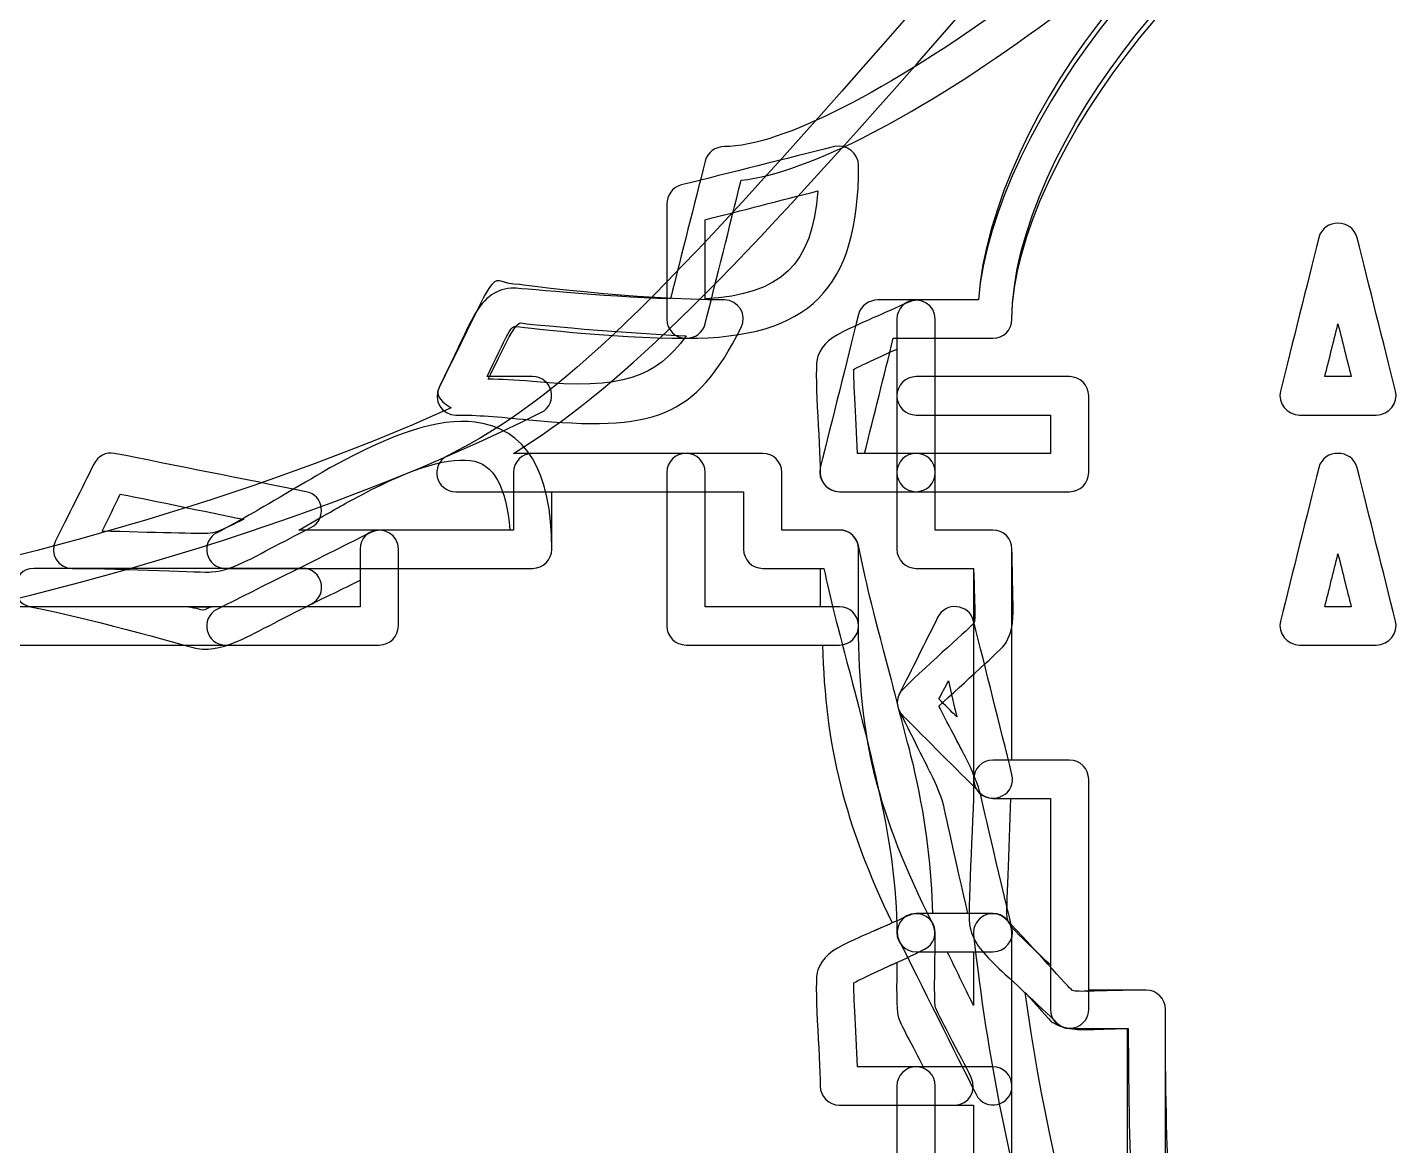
# Model space of a CAD drawing. Extents: x 25 to 279, y 7 to 272.
# Drawn here: x 255.15 to 264.6, y 158.07 to 165.79 of the extents above; entities that cross this region are included whole.
import ezdxf

# ---------------------------------------------------------------- set-up
doc = ezdxf.new("R2010")
doc.units = 0
doc.layers.get('0').update_dxf_attribs({"linetype": 'CONTINUOUS'})

msp = doc.modelspace()

# ---------------------------------------------------------------- linework, layer by layer
at = {"color": 7}
for points in [[(260.713802, 164.967708)], [(260.598179, 164.66185)], [(264.186458, 164.438542)], [(258.349221, 164.016796)], [(261.218098, 163.892971)], [(258.547658, 163.752212)], [(264.186458, 163.74401)], [(261.14375, 163.570444)], [(261.276042, 163.380208)], [(261.408333, 163.115625)], [(258.233333, 163.065883)], [(255.744663, 162.851042)], [(258.20026, 162.8013)], [(258.630208, 162.851042)], [(259.688542, 162.851042)], [(264.186458, 162.851042)], [(255.785938, 162.570054)], [(258.7625, 162.586458)], [(259.820833, 162.586458)], [(257.513931, 162.305471)], [(264.186458, 162.15651)], [(255.190625, 162.057292)], [(257.439583, 161.974742)], [(256.25716, 161.792708)], [(261.557029, 161.792708)], [(261.49935, 161.28021)], [(261.805208, 160.734375)], [(261.929298, 160.469792)], [(261.276042, 159.676042)], [(261.218098, 159.659637)], [(261.490883, 159.411458)], [(261.14375, 159.33711)], [(262.028517, 159.130471)], [(261.276042, 158.617708)], [(261.408333, 158.353125)]]:
    msp.add_lwpolyline(points, close=True, dxfattribs=at)
for points in [[(264.252604, 168.092967), (262.953765, 166.553092), (260.74026, 164.967708), (259.953125, 164.967708)], [(260.069012, 164.736198), (261.012781, 164.836475), (263.149292, 166.384287), (264.451042, 167.927867)], [(264.343621, 167.067971), (263.173104, 166.963725), (261.79489, 165.181756), (261.70599, 163.909375)], [(264.343621, 167.059504), (263.224698, 166.947056), (261.799652, 165.125135), (261.70599, 163.909375)], [(261.9375, 163.777083), (261.9375, 164.956596), (263.386358, 166.819792), (264.451042, 166.819792)], [(261.9375, 163.777083), (261.9375, 164.889921), (263.446154, 166.819792), (264.451042, 166.819792)], [(261.424737, 165.703515), (261.690379, 166.006992), (261.858919, 166.199873), (262.036719, 166.398046)], [(261.2263, 165.877346), (259.478727, 163.881065), (258.835525, 163.230719), (258.043098, 162.834637)], [(258.497917, 162.851042), (259.201708, 163.285223), (259.881423, 163.94086), (261.424737, 165.703515)], [(260.879167, 164.835417), (260.879167, 164.921406), (260.79741, 164.98861), (260.713802, 164.967708)], [(260.713802, 164.967708), (260.383073, 164.884894), (259.986198, 164.78594), (259.655469, 164.703125)], [(259.953125, 164.967708), (259.892535, 164.967708), (259.83565, 164.927492), (259.820833, 164.86849)], [(259.820833, 164.86849), (259.746485, 164.571098), (259.658115, 164.225817), (259.581121, 163.917577)], [(259.688542, 163.644792), (260.540235, 163.644792), (260.879167, 163.983723), (260.879167, 164.835417)], [(259.655469, 164.703125), (259.596467, 164.688308), (259.55625, 164.631423), (259.55625, 164.570833)], [(259.820833, 163.74401), (259.898356, 164.054102), (259.989638, 164.418962), (260.069012, 164.736198)], [(260.598179, 164.66185), (260.560344, 164.153056), (260.347354, 163.945887), (259.820833, 163.917577)], [(259.820833, 164.463413), (260.072188, 164.526119), (260.341004, 164.597556), (260.598179, 164.66185)], [(259.55625, 164.570833), (259.55625, 164.322654), (259.55625, 164.025262), (259.55625, 163.777083)], [(259.820833, 163.917577), (259.820833, 164.098023), (259.820833, 164.284819), (259.820833, 164.463413)], [(264.186458, 164.438542), (264.130631, 164.438542), (264.070835, 164.406262), (264.054167, 164.339323)], [(264.31875, 164.339323), (264.302081, 164.405998), (264.242285, 164.438542), (264.186458, 164.438542)], [(264.054167, 164.339323), (263.971352, 164.008594), (263.872398, 163.611719), (263.789583, 163.28099)], [(264.583333, 163.28099), (264.500519, 163.611719), (264.401565, 164.008594), (264.31875, 164.339323)], [(258.539192, 164.016796), (258.424627, 164.012298), (258.400815, 164.075798), (258.349221, 164.016796)], [(258.349221, 164.016796), (258.297363, 163.957794), (258.221692, 163.778671), (257.985154, 163.30586)], [(258.481513, 163.991925), (258.35954, 163.978431), (258.288631, 163.914402), (258.216929, 163.785285)], [(259.581121, 163.917577), (259.113073, 163.930013), (258.510352, 163.995365), (258.481513, 163.991925)], [(259.953125, 163.909375), (259.354108, 163.909375), (258.51485, 164.016002), (258.539192, 164.016796)], [(261.408333, 163.777083), (261.408333, 163.875508), (261.306204, 163.936892), (261.218098, 163.892971)], [(260.069012, 163.71914), (260.112933, 163.807246), (260.05155, 163.909375), (259.953125, 163.909375)], [(261.011458, 163.909375), (260.950869, 163.909375), (260.893983, 163.869158), (260.879167, 163.810156)], [(261.218098, 163.892971), (261.135812, 163.851696), (261.059348, 163.821533), (260.978385, 163.785285)], [(261.70599, 163.909375), (261.479506, 163.909375), (261.228417, 163.909375), (261.011458, 163.909375)], [(261.276042, 163.909375), (261.203017, 163.909375), (261.14375, 163.850108), (261.14375, 163.777083)], [(261.70599, 163.909375), (261.563379, 163.909375), (261.41045, 163.909375), (261.276042, 163.909375)], [(258.216929, 163.785285), (258.186767, 163.73131), (258.037277, 163.409842), (257.985154, 163.30586)], [(258.32435, 163.363804), (258.418277, 163.550865), (258.50506, 163.750625), (258.547658, 163.752212)], [(258.547658, 163.752212), (258.504531, 163.750625), (259.14985, 163.688448), (259.688542, 163.661196)], [(259.55625, 163.777083), (259.55625, 163.704058), (259.615517, 163.644792), (259.688542, 163.644792)], [(259.688542, 163.644792), (259.749131, 163.644792), (259.806017, 163.685008), (259.820833, 163.74401)], [(260.879167, 163.810156), (260.796352, 163.479427), (260.697398, 163.082552), (260.614583, 162.751823)], [(260.978385, 163.785285), (260.967273, 163.780258), (260.84186, 163.724167), (260.813021, 163.710938)], [(261.14375, 163.777083), (261.14375, 163.611719), (261.14375, 163.413281), (261.14375, 163.247917)], [(261.408333, 162.71875), (261.408333, 163.049479), (261.408333, 163.446354), (261.408333, 163.777083)], [(261.805208, 163.644792), (261.878233, 163.644792), (261.9375, 163.704058), (261.9375, 163.777083)], [(261.805208, 163.644792), (261.878233, 163.644792), (261.9375, 163.704058), (261.9375, 163.777083)], [(264.095442, 163.380208), (264.12534, 163.4998), (264.155237, 163.618862), (264.186458, 163.74401)], [(264.186458, 163.74401), (264.217679, 163.618862), (264.247577, 163.4998), (264.277475, 163.380208)], [(258.315883, 163.380208), (258.371181, 163.495567), (258.433888, 163.627065), (258.448175, 163.652994)], [(258.448175, 163.652994), (258.482306, 163.714377), (258.490508, 163.724696), (258.514321, 163.727342)], [(258.514321, 163.727342), (258.508765, 163.726812), (259.175779, 163.644792), (259.688542, 163.644792)], [(258.605337, 163.082552), (259.462587, 163.000267), (259.753894, 163.088902), (260.069012, 163.71914)], [(259.688542, 163.661196), (259.48349, 163.375446), (259.250392, 163.287604), (258.630208, 163.347135)], [(260.813021, 163.710938), (260.691048, 163.654317), (260.631517, 163.605898), (260.598179, 163.520702)], [(260.920442, 162.851042), (260.985794, 163.112185), (261.05485, 163.38841), (261.118879, 163.644792)], [(261.085806, 163.545573), (261.105121, 163.554304), (261.124965, 163.561712), (261.14375, 163.570444)], [(261.118879, 163.644792), (261.34351, 163.644792), (261.590631, 163.644792), (261.805208, 163.644792)], [(261.14375, 163.570444), (261.14375, 163.331525), (261.14375, 163.085727), (261.14375, 162.851042)], [(261.408333, 163.380208), (261.408333, 163.469108), (261.408333, 163.555892), (261.408333, 163.644792)], [(261.408333, 163.644792), (261.541683, 163.644792), (261.681119, 163.644792), (261.805208, 163.644792)], [(260.598179, 163.520702), (260.566165, 163.43974), (260.614583, 162.930417), (260.614583, 162.71875)], [(260.846094, 163.42995), (260.846888, 163.431802), (260.864879, 163.441327), (260.928908, 163.471225)], [(260.928908, 163.471225), (260.954837, 163.483131), (261.072577, 163.539488), (261.085806, 163.545573)], [(258.630208, 163.380208), (258.532048, 163.380208), (258.423569, 163.380208), (258.315883, 163.380208)], [(258.630208, 163.347135), (258.497388, 163.359835), (258.418012, 163.358777), (258.32435, 163.363804)], [(258.688152, 163.132029), (258.813035, 163.194471), (258.769908, 163.380208), (258.630208, 163.380208)], [(260.870965, 162.851042), (260.861969, 163.104248), (260.84186, 163.419367), (260.846094, 163.42995)], [(261.276042, 163.380208), (261.203017, 163.380208), (261.14375, 163.320942), (261.14375, 163.247917)], [(262.334375, 163.380208), (262.003646, 163.380208), (261.606771, 163.380208), (261.276042, 163.380208)], [(262.334375, 163.380208), (262.044921, 163.380208), (261.710487, 163.380208), (261.408333, 163.380208)], [(262.466667, 163.247917), (262.466667, 163.320942), (262.4074, 163.380208), (262.334375, 163.380208)], [(262.466667, 163.247917), (262.466667, 163.320942), (262.4074, 163.380208), (262.334375, 163.380208)], [(264.277475, 163.380208), (264.215563, 163.380208), (264.157354, 163.380208), (264.095442, 163.380208)], [(257.985154, 163.30586), (257.941233, 163.217754), (258.002617, 163.115625), (258.101042, 163.115625)], [(257.985154, 163.30586), (257.95314, 163.241302), (258.0132, 163.199498), (258.067969, 163.165367)], [(263.789583, 163.28099), (263.768681, 163.197381), (263.835885, 163.115625), (263.921875, 163.115625)], [(264.451042, 163.115625), (264.537031, 163.115625), (264.6045, 163.197646), (264.583333, 163.28099)], [(261.14375, 163.247917), (261.14375, 163.082552), (261.14375, 162.884115), (261.14375, 162.71875)], [(261.14375, 163.247917), (261.14375, 163.174892), (261.203017, 163.115625), (261.276042, 163.115625)], [(262.466667, 162.71875), (262.466667, 162.884115), (262.466667, 163.082552), (262.466667, 163.247917)], [(262.466667, 162.71875), (262.466667, 162.884115), (262.466667, 163.082552), (262.466667, 163.247917)], [(247.517708, 160.998958), (251.683308, 160.998958), (255.849437, 161.712804), (258.688152, 163.132029)], [(258.067969, 163.165367), (255.322388, 161.928704), (251.509742, 161.286031), (247.65, 161.271744)], [(258.233333, 163.065883), (257.979333, 163.095517), (257.675063, 162.9918), (257.249348, 162.760025)], [(258.101042, 163.115625), (258.252119, 163.115625), (258.383352, 163.103983), (258.605337, 163.082552)], [(261.276042, 163.115625), (261.565496, 163.115625), (261.899929, 163.115625), (262.202083, 163.115625)], [(261.408333, 163.115625), (261.66736, 163.115625), (261.943056, 163.115625), (262.202083, 163.115625)], [(261.408333, 162.851042), (261.408333, 162.939942), (261.408333, 163.026725), (261.408333, 163.115625)], [(262.202083, 163.115625), (262.202083, 163.026725), (262.202083, 162.939942), (262.202083, 162.851042)], [(262.202083, 163.115625), (262.202083, 163.026725), (262.202083, 162.939942), (262.202083, 162.851042)], [(263.921875, 163.115625), (264.08724, 163.115625), (264.285677, 163.115625), (264.451042, 163.115625)], [(258.7625, 162.189583), (258.7625, 162.730392), (258.581525, 163.025402), (258.233333, 163.065883)], [(255.744663, 162.851042), (255.68619, 162.862683), (255.630627, 162.829875), (255.603904, 162.776694)], [(257.067579, 162.586458), (256.654035, 162.669273), (256.157942, 162.768227), (255.744663, 162.851042)], [(257.38164, 162.528515), (257.760523, 162.73489), (258.019021, 162.822467), (258.20026, 162.8013)], [(258.043098, 162.834637), (257.918215, 162.772196), (257.961342, 162.586458), (258.101042, 162.586458)], [(258.20026, 162.8013), (258.362715, 162.782515), (258.447381, 162.621383), (258.473046, 162.321875)], [(258.630208, 162.851042), (258.557183, 162.851042), (258.497917, 162.791775), (258.497917, 162.71875)], [(260.217708, 162.851042), (259.83565, 162.851042), (259.088731, 162.851042), (258.497917, 162.851042)], [(259.688542, 162.851042), (259.357813, 162.851042), (258.960938, 162.851042), (258.630208, 162.851042)], [(259.688542, 162.851042), (259.615517, 162.851042), (259.55625, 162.791775), (259.55625, 162.71875)], [(260.217708, 162.851042), (260.052344, 162.851042), (259.853906, 162.851042), (259.688542, 162.851042)], [(259.820833, 162.71875), (259.820833, 162.791775), (259.761567, 162.851042), (259.688542, 162.851042)], [(260.35, 162.71875), (260.35, 162.791775), (260.290733, 162.851042), (260.217708, 162.851042)], [(260.35, 162.71875), (260.35, 162.791775), (260.290733, 162.851042), (260.217708, 162.851042)], [(261.14375, 162.851042), (261.052204, 162.851042), (260.962246, 162.851042), (260.870965, 162.851042)], [(261.276042, 162.851042), (261.164917, 162.851042), (261.041356, 162.851042), (260.920442, 162.851042)], [(261.276042, 162.851042), (261.203017, 162.851042), (261.14375, 162.791775), (261.14375, 162.71875)], [(262.202083, 162.851042), (261.899929, 162.851042), (261.565496, 162.851042), (261.276042, 162.851042)], [(261.408333, 162.71875), (261.408333, 162.791775), (261.349067, 162.851042), (261.276042, 162.851042)], [(262.202083, 162.851042), (261.943056, 162.851042), (261.66736, 162.851042), (261.408333, 162.851042)], [(264.186458, 162.851042), (264.130631, 162.851042), (264.070835, 162.818762), (264.054167, 162.751823)], [(264.31875, 162.751823), (264.302081, 162.818498), (264.242285, 162.851042), (264.186458, 162.851042)], [(255.603904, 162.776694), (255.521354, 162.611329), (255.422135, 162.412892), (255.339321, 162.247527)], [(257.249348, 162.760025), (257.175794, 162.720073), (256.770981, 162.479567), (256.711979, 162.445965)], [(258.497917, 162.71875), (258.497917, 162.59466), (258.497917, 162.455225), (258.497917, 162.321875)], [(259.55625, 162.71875), (259.55625, 162.388021), (259.55625, 161.991146), (259.55625, 161.660417)], [(259.820833, 161.792708), (259.820833, 162.094862), (259.820833, 162.429296), (259.820833, 162.71875)], [(260.35, 162.321875), (260.35, 162.455225), (260.35, 162.59466), (260.35, 162.71875)], [(260.35, 162.321875), (260.35, 162.455225), (260.35, 162.59466), (260.35, 162.71875)], [(260.614583, 162.751823), (260.593681, 162.668215), (260.660885, 162.586458), (260.746875, 162.586458)], [(260.614583, 162.71875), (260.614583, 162.645725), (260.67385, 162.586458), (260.746875, 162.586458)], [(261.14375, 162.71875), (261.14375, 162.645725), (261.203017, 162.586458), (261.276042, 162.586458)], [(261.14375, 162.71875), (261.14375, 162.553385), (261.14375, 162.354948), (261.14375, 162.189583)], [(261.276042, 162.586458), (261.349067, 162.586458), (261.408333, 162.645725), (261.408333, 162.71875)], [(261.408333, 162.321875), (261.408333, 162.455225), (261.408333, 162.59466), (261.408333, 162.71875)], [(262.334375, 162.586458), (262.4074, 162.586458), (262.466667, 162.645725), (262.466667, 162.71875)], [(262.334375, 162.586458), (262.4074, 162.586458), (262.466667, 162.645725), (262.466667, 162.71875)], [(264.054167, 162.751823), (263.971352, 162.421094), (263.872398, 162.024219), (263.789583, 161.69349)], [(264.583333, 161.69349), (264.500519, 162.024219), (264.401565, 162.421094), (264.31875, 162.751823)], [(255.661848, 162.313673), (255.70524, 162.400456), (255.743869, 162.485652), (255.785938, 162.570054)], [(255.785938, 162.570054), (256.058988, 162.515285), (256.3495, 162.453902), (256.637631, 162.396223)], [(257.017837, 162.321875), (257.159919, 162.403896), (257.333485, 162.502321), (257.38164, 162.528515)], [(257.100652, 162.338279), (257.213365, 162.394635), (257.19114, 162.561852), (257.067579, 162.586458)], [(258.101042, 162.586458), (258.652169, 162.586458), (259.579269, 162.586458), (260.085417, 162.586458)], [(258.7625, 162.586458), (259.021527, 162.586458), (259.297223, 162.586458), (259.55625, 162.586458)], [(258.7625, 162.189583), (258.7625, 162.313673), (258.7625, 162.453108), (258.7625, 162.586458)], [(259.55625, 162.586458), (259.55625, 162.284304), (259.55625, 161.949871), (259.55625, 161.660417)], [(259.820833, 162.586458), (259.909733, 162.586458), (259.996517, 162.586458), (260.085417, 162.586458)], [(259.820833, 161.792708), (259.820833, 162.051735), (259.820833, 162.327431), (259.820833, 162.586458)], [(260.085417, 162.586458), (260.085417, 162.453108), (260.085417, 162.313673), (260.085417, 162.189583)], [(260.085417, 162.586458), (260.085417, 162.453108), (260.085417, 162.313673), (260.085417, 162.189583)], [(260.746875, 162.586458), (260.91224, 162.586458), (261.110677, 162.586458), (261.276042, 162.586458)], [(260.746875, 162.586458), (260.870965, 162.586458), (261.0104, 162.586458), (261.14375, 162.586458)], [(261.14375, 162.586458), (261.14375, 162.453108), (261.14375, 162.313673), (261.14375, 162.189583)], [(261.276042, 162.586458), (261.606771, 162.586458), (262.003646, 162.586458), (262.334375, 162.586458)], [(261.408333, 162.321875), (261.408333, 162.410775), (261.408333, 162.497558), (261.408333, 162.586458)], [(261.408333, 162.586458), (261.710487, 162.586458), (262.044921, 162.586458), (262.334375, 162.586458)], [(256.711979, 162.445965), (256.606146, 162.385375), (256.528358, 162.341719), (256.455598, 162.305471)], [(256.554817, 162.354948), (256.473325, 162.314731), (256.43549, 162.301502), (256.389452, 162.297004)], [(256.637631, 162.396223), (256.617258, 162.385904), (256.559844, 162.357329), (256.554817, 162.354948)], [(256.670704, 162.115235), (256.699279, 162.129258), (256.972858, 162.274515), (257.100652, 162.338279)], [(257.704167, 162.189583), (257.704167, 162.288008), (257.602037, 162.349392), (257.513931, 162.305471)], [(255.339321, 162.247527), (255.2954, 162.159421), (255.356783, 162.057292), (255.455208, 162.057292)], [(256.389452, 162.297004), (256.36564, 162.294623), (255.984904, 162.305735), (255.661848, 162.313673)], [(256.455598, 162.305471), (256.330715, 162.243029), (256.373842, 162.057292), (256.513542, 162.057292)], [(257.513931, 162.305471), (257.249348, 162.172915), (256.720181, 161.908596), (256.455598, 161.776304)], [(258.473046, 162.321875), (258.005792, 162.321875), (257.505729, 162.321875), (257.017837, 162.321875)], [(257.571875, 162.321875), (257.49885, 162.321875), (257.439583, 162.262608), (257.439583, 162.189583)], [(258.497917, 162.321875), (258.195763, 162.321875), (257.861329, 162.321875), (257.571875, 162.321875)], [(260.746875, 162.321875), (260.622785, 162.321875), (260.48335, 162.321875), (260.35, 162.321875)], [(260.746875, 162.321875), (260.622785, 162.321875), (260.48335, 162.321875), (260.35, 162.321875)], [(260.879167, 162.189583), (260.879167, 162.262608), (260.8199, 162.321875), (260.746875, 162.321875)], [(260.879167, 162.214454), (260.866731, 162.276102), (260.809846, 162.321875), (260.746875, 162.321875)], [(261.805208, 162.321875), (261.681119, 162.321875), (261.541683, 162.321875), (261.408333, 162.321875)], [(261.805208, 162.321875), (261.681119, 162.321875), (261.541683, 162.321875), (261.408333, 162.321875)], [(261.9375, 162.189583), (261.9375, 162.262608), (261.878233, 162.321875), (261.805208, 162.321875)], [(261.9375, 162.189583), (261.9375, 162.262608), (261.878233, 162.321875), (261.805208, 162.321875)], [(257.439583, 162.189583), (257.439583, 162.065494), (257.439583, 161.926058), (257.439583, 161.792708)], [(257.704167, 161.660417), (257.704167, 161.825781), (257.704167, 162.024219), (257.704167, 162.189583)], [(258.630208, 162.057292), (258.703233, 162.057292), (258.7625, 162.116558), (258.7625, 162.189583)], [(258.630208, 162.057292), (258.703233, 162.057292), (258.7625, 162.116558), (258.7625, 162.189583)], [(260.085417, 162.189583), (260.085417, 162.116558), (260.144683, 162.057292), (260.217708, 162.057292)], [(260.085417, 162.189583), (260.085417, 162.116558), (260.144683, 162.057292), (260.217708, 162.057292)], [(261.094008, 161.329687), (260.969125, 161.800117), (260.927056, 161.975535), (260.879167, 162.214454)], [(260.879167, 161.660417), (260.879167, 161.825781), (260.879167, 162.024219), (260.879167, 162.189583)], [(261.14375, 162.189583), (261.14375, 162.116558), (261.203017, 162.057292), (261.276042, 162.057292)], [(261.14375, 162.189583), (261.14375, 162.116558), (261.203017, 162.057292), (261.276042, 162.057292)], [(261.9375, 160.734375), (261.9375, 161.202952), (261.9375, 161.734765), (261.9375, 162.189583)], [(261.945702, 161.792708), (261.945173, 161.823135), (261.9375, 162.10624), (261.9375, 162.189583)], [(264.095442, 161.792708), (264.12534, 161.9123), (264.155237, 162.031363), (264.186458, 162.15651)], [(264.186458, 162.15651), (264.217679, 162.031363), (264.247577, 161.9123), (264.277475, 161.792708)], [(255.190625, 162.057292), (255.030817, 162.057292), (255.009121, 161.823929), (255.165754, 161.792708)], [(257.042708, 162.057292), (256.4638, 162.057292), (255.769533, 162.057292), (255.190625, 162.057292)], [(255.455208, 162.057292), (255.825625, 162.057292), (256.359025, 162.026865), (256.414323, 162.032421)], [(256.414323, 162.032421), (256.497402, 162.040623), (256.563019, 162.062054), (256.670704, 162.115235)], [(256.513542, 162.057292), (257.175, 162.057292), (257.96875, 162.057292), (258.630208, 162.057292)], [(257.100652, 161.809112), (257.225535, 161.871554), (257.182408, 162.057292), (257.042708, 162.057292)], [(257.704167, 161.660417), (257.704167, 161.784506), (257.704167, 161.923942), (257.704167, 162.057292)], [(257.704167, 162.057292), (258.006321, 162.057292), (258.340754, 162.057292), (258.630208, 162.057292)], [(260.217708, 162.057292), (260.341798, 162.057292), (260.481233, 162.057292), (260.614583, 162.057292)], [(260.217708, 162.057292), (260.349471, 162.057292), (260.49896, 162.057292), (260.639454, 162.057292)], [(260.614583, 162.057292), (260.614583, 161.968392), (260.614583, 161.881608), (260.614583, 161.792708)], [(260.639454, 162.057292), (260.68311, 161.849594), (260.726238, 161.683171), (260.837892, 161.263542)], [(261.276042, 162.057292), (261.400131, 162.057292), (261.539567, 162.057292), (261.672917, 162.057292)], [(261.276042, 162.057292), (261.400131, 162.057292), (261.539567, 162.057292), (261.672917, 162.057292)], [(261.672917, 162.057292), (261.672917, 161.588715), (261.672917, 161.056902), (261.672917, 160.602083)], [(261.672917, 162.057292), (261.675827, 161.926587), (261.681648, 161.755137), (261.681119, 161.784506)], [(257.067579, 161.792708), (257.206221, 161.862029), (257.319463, 161.914681), (257.439583, 161.974742)], [(257.439583, 161.974742), (257.439583, 161.9123), (257.439583, 161.853827), (257.439583, 161.792708)], [(257.439583, 161.792708), (256.639219, 161.792708), (255.71159, 161.792708), (254.926042, 161.792708)], [(255.165754, 161.792708), (255.656027, 161.694548), (256.292879, 161.506165), (256.315104, 161.503254)], [(256.25716, 161.792708), (256.311135, 161.792708), (256.360877, 161.792708), (256.414323, 161.792708)], [(256.356379, 161.767837), (256.356644, 161.767837), (256.265892, 161.790063), (256.25716, 161.792708)], [(256.455598, 161.776304), (256.330715, 161.713863), (256.373842, 161.528125), (256.513542, 161.528125)], [(256.414323, 161.792708), (256.411942, 161.795354), (256.364052, 161.767044), (256.356379, 161.767837)], [(256.629429, 161.5694), (256.686315, 161.595858), (256.998523, 161.758312), (257.100652, 161.809112)], [(257.439583, 161.792708), (257.31814, 161.792708), (257.195373, 161.792708), (257.067579, 161.792708)], [(260.614583, 161.792708), (260.355556, 161.792708), (260.07986, 161.792708), (259.820833, 161.792708)], [(260.746875, 161.792708), (260.457421, 161.792708), (260.122988, 161.792708), (259.820833, 161.792708)], [(260.879167, 161.660417), (260.879167, 161.733442), (260.8199, 161.792708), (260.746875, 161.792708)], [(261.557029, 161.792708), (261.505965, 161.798265), (261.452254, 161.773129), (261.424737, 161.71836)], [(261.672917, 161.69349), (261.6581, 161.753021), (261.608358, 161.787152), (261.557029, 161.792708)], [(261.681119, 161.784506), (261.682442, 161.715715), (261.680854, 161.690579), (261.672917, 161.677085)], [(261.896225, 161.544794), (261.935648, 161.611469), (261.947819, 161.678938), (261.945702, 161.792708)], [(264.277475, 161.792708), (264.215563, 161.792708), (264.157354, 161.792708), (264.095442, 161.792708)], [(261.424737, 161.71836), (261.342188, 161.552996), (261.242969, 161.354558), (261.160154, 161.189194)], [(261.672917, 161.677085), (261.661804, 161.658035), (261.370233, 161.40721), (261.185025, 161.222267)], [(261.9375, 160.635156), (261.854685, 160.965885), (261.755731, 161.36276), (261.672917, 161.69349)], [(263.789583, 161.69349), (263.768681, 161.609881), (263.835885, 161.528125), (263.921875, 161.528125)], [(264.451042, 161.528125), (264.537031, 161.528125), (264.6045, 161.610146), (264.583333, 161.69349)], [(256.315104, 161.503254), (256.419615, 161.48976), (256.507456, 161.513308), (256.629429, 161.5694)], [(257.571875, 161.528125), (257.6449, 161.528125), (257.704167, 161.587392), (257.704167, 161.660417)], [(257.571875, 161.528125), (257.6449, 161.528125), (257.704167, 161.587392), (257.704167, 161.660417)], [(259.55625, 161.660417), (259.55625, 161.587392), (259.615517, 161.528125), (259.688542, 161.528125)], [(259.55625, 161.660417), (259.55625, 161.587392), (259.615517, 161.528125), (259.688542, 161.528125)], [(260.746875, 161.528125), (260.8199, 161.528125), (260.879167, 161.587392), (260.879167, 161.660417)], [(261.391929, 159.601694), (261.010135, 160.365281), (260.879167, 160.882277), (260.879167, 161.660417)], [(255.058333, 161.528125), (255.858698, 161.528125), (256.786327, 161.528125), (257.571875, 161.528125)], [(256.513542, 161.528125), (256.844271, 161.528125), (257.241146, 161.528125), (257.571875, 161.528125)], [(259.688542, 161.528125), (260.019271, 161.528125), (260.416146, 161.528125), (260.746875, 161.528125)], [(259.688542, 161.528125), (259.983023, 161.528125), (260.325129, 161.528125), (260.630988, 161.528125)], [(260.630988, 161.528125), (260.646862, 160.830419), (260.784181, 160.290933), (261.110677, 159.609896)], [(261.433204, 161.106379), (261.602273, 161.266717), (261.863681, 161.48976), (261.896225, 161.544794)], [(263.921875, 161.528125), (264.08724, 161.528125), (264.285677, 161.528125), (264.451042, 161.528125)], [(261.160154, 161.073306), (261.138194, 161.15956), (261.126287, 161.209037), (261.094008, 161.329687)], [(260.837892, 161.263542), (260.921765, 160.947629), (260.961187, 160.779883), (261.003256, 160.593881)], [(261.185025, 161.222267), (261.144808, 161.18205), (261.134754, 161.124371), (261.160154, 161.073306)], [(261.160154, 161.189194), (261.134754, 161.138129), (261.144808, 161.08045), (261.185025, 161.040233)], [(261.433204, 161.156121), (261.453842, 161.197396), (261.477654, 161.237083), (261.49935, 161.28021)], [(261.49935, 161.28021), (261.520252, 161.196073), (261.535863, 161.116962), (261.557029, 161.032031)], [(261.557029, 161.032031), (261.51496, 161.074365), (261.473685, 161.11564), (261.433204, 161.156121)], [(261.614973, 160.759246), (261.602273, 160.785175), (261.50226, 160.969854), (261.433204, 161.106379)], [(261.160154, 161.073306), (261.224448, 160.945248), (261.360179, 160.673785), (261.37526, 160.643358)], [(261.26784, 160.651825), (261.241117, 160.770094), (261.196667, 160.93149), (261.160154, 161.073306)], [(261.185025, 161.040233), (261.35039, 160.874869), (261.548827, 160.676431), (261.714192, 160.511067)], [(261.714192, 160.519533), (261.692496, 160.592294), (261.665244, 160.657646), (261.614973, 160.759246)], [(261.805208, 160.734375), (261.732183, 160.734375), (261.672917, 160.675108), (261.672917, 160.602083)], [(262.334375, 160.734375), (262.16901, 160.734375), (261.970573, 160.734375), (261.805208, 160.734375)], [(262.334375, 160.734375), (262.210285, 160.734375), (262.07085, 160.734375), (261.9375, 160.734375)], [(262.466667, 160.602083), (262.466667, 160.675108), (262.4074, 160.734375), (262.334375, 160.734375)], [(262.466667, 160.602083), (262.466667, 160.675108), (262.4074, 160.734375), (262.334375, 160.734375)], [(261.391929, 159.676042), (261.38161, 159.975815), (261.351977, 160.279292), (261.26784, 160.651825)], [(261.37526, 160.643358), (261.419446, 160.554458), (261.441142, 160.501013), (261.458075, 160.444921)], [(261.714192, 160.511067), (261.809177, 160.416346), (261.970044, 160.504981), (261.9375, 160.635156)], [(261.003256, 160.593881), (261.094802, 160.18854), (261.14375, 159.857017), (261.14375, 159.54375)], [(261.672917, 160.602083), (261.672917, 160.28326), (261.625027, 159.666781), (261.648046, 159.576823)], [(261.672917, 160.602083), (261.672917, 160.529058), (261.732183, 160.469792), (261.805208, 160.469792)], [(262.466667, 159.146875), (262.466667, 159.615452), (262.466667, 160.147265), (262.466667, 160.602083)], [(262.466667, 159.014583), (262.466667, 159.510677), (262.466667, 160.10599), (262.466667, 160.602083)], [(261.458075, 160.444921), (261.466277, 160.41714), (261.550415, 160.016031), (261.631642, 159.676042)], [(261.9375, 159.576823), (261.842779, 159.955442), (261.727685, 160.47429), (261.714192, 160.519533)], [(261.805208, 160.469792), (261.929298, 160.469792), (262.068733, 160.469792), (262.202083, 160.469792)], [(261.904427, 159.642969), (261.895431, 159.677629), (261.920831, 160.123188), (261.929298, 160.469792)], [(261.929298, 160.469792), (262.020579, 160.469792), (262.110538, 160.469792), (262.202083, 160.469792)], [(262.202083, 160.469792), (262.202083, 160.001215), (262.202083, 159.469402), (262.202083, 159.014583)], [(262.202083, 160.469792), (262.202083, 160.09964), (262.202083, 159.701971), (262.202083, 159.320442)], [(261.276042, 159.676042), (261.177617, 159.676042), (261.116233, 159.573913), (261.160154, 159.485806)], [(261.408333, 159.54375), (261.408333, 159.642175), (261.306204, 159.703558), (261.218098, 159.659637)], [(261.805208, 159.676042), (261.639844, 159.676042), (261.441406, 159.676042), (261.276042, 159.676042)], [(261.631642, 159.676042), (261.55015, 159.676042), (261.471833, 159.676042), (261.391929, 159.676042)], [(261.896225, 159.634767), (261.807854, 159.723137), (261.659158, 159.651435), (261.672917, 159.527346)], [(261.9375, 159.54375), (261.9375, 159.616775), (261.878233, 159.676042), (261.805208, 159.676042)], [(261.218098, 159.659637), (261.135812, 159.618362), (261.059348, 159.5882), (260.978385, 159.551952)], [(261.110677, 159.609896), (261.067815, 159.589523), (261.022835, 159.57206), (260.978385, 159.551952)], [(261.333985, 159.428127), (261.399337, 159.460671), (261.424473, 159.536342), (261.391929, 159.601694)], [(262.350779, 159.146875), (262.331994, 159.157987), (262.081169, 159.449558), (261.896225, 159.634767)], [(262.011848, 159.502475), (261.935383, 159.576294), (261.913158, 159.608837), (261.904427, 159.642969)], [(260.978385, 159.551952), (260.967273, 159.546925), (260.84186, 159.490833), (260.813021, 159.477604)], [(260.978385, 159.551952), (260.967273, 159.546925), (260.84186, 159.490833), (260.813021, 159.477604)], [(261.14375, 159.54375), (261.14375, 159.470725), (261.203017, 159.411458), (261.276042, 159.411458)], [(261.160154, 159.485806), (261.29271, 159.221223), (261.557029, 158.692056), (261.689321, 158.427473)], [(261.408333, 159.031252), (261.398544, 159.067765), (261.408333, 159.484483), (261.408333, 159.54375)], [(261.648046, 159.576823), (261.672123, 159.482896), (261.721071, 159.417544), (261.830079, 159.31224)], [(261.672917, 159.527346), (261.862094, 157.824223), (262.295746, 156.4259), (263.260417, 153.995702)], [(261.805208, 159.411458), (261.891198, 159.411458), (261.958402, 159.493479), (261.9375, 159.576823)], [(261.9375, 158.485417), (261.9375, 158.816146), (261.9375, 159.213021), (261.9375, 159.54375)], [(262.202083, 159.320442), (262.121915, 159.396642), (262.025077, 159.489775), (262.011848, 159.502475)], [(260.813021, 159.477604), (260.691048, 159.420983), (260.631517, 159.372565), (260.598179, 159.287369)], [(260.813021, 159.477604), (260.691048, 159.420983), (260.631517, 159.372565), (260.598179, 159.287369)], [(261.085806, 159.31224), (261.170208, 159.350075), (261.247996, 159.385), (261.333985, 159.428127)], [(261.276042, 159.411458), (261.441406, 159.411458), (261.639844, 159.411458), (261.805208, 159.411458)], [(261.490883, 159.411458), (261.553325, 159.411458), (261.611798, 159.411458), (261.672917, 159.411458)], [(261.672917, 159.039454), (261.603596, 159.178096), (261.550944, 159.291337), (261.490883, 159.411458)], [(261.672917, 159.411458), (261.672917, 159.290015), (261.672917, 159.167248), (261.672917, 159.039454)], [(260.928908, 159.237892), (260.954837, 159.249798), (261.072577, 159.306154), (261.085806, 159.31224)], [(260.928908, 159.237892), (260.954837, 159.249798), (261.072577, 159.306154), (261.085806, 159.31224)], [(261.085806, 159.31224), (261.105121, 159.320971), (261.124965, 159.328379), (261.14375, 159.33711)], [(261.14375, 159.33711), (261.141633, 159.183123), (261.138458, 159.015906), (261.151952, 158.965106)], [(261.830079, 159.31224), (261.849923, 159.29319), (262.159485, 159.007704), (262.243358, 158.923567)], [(260.598179, 159.287369), (260.566165, 159.206406), (260.614583, 158.697083), (260.614583, 158.485417)], [(260.598179, 159.287369), (260.566165, 159.206406), (260.614583, 158.697083), (260.614583, 158.485417)], [(260.846094, 159.196617), (260.846887, 159.198469), (260.864879, 159.207994), (260.928908, 159.237892)], [(260.846094, 159.196617), (260.846887, 159.198469), (260.864879, 159.207994), (260.928908, 159.237892)], [(260.870965, 158.617708), (260.861969, 158.870915), (260.84186, 159.186033), (260.846094, 159.196617)], [(260.870965, 158.617708), (260.861969, 158.870915), (260.84186, 159.186033), (260.846094, 159.196617)], [(262.028517, 159.130471), (262.09916, 159.0548), (262.19441, 158.937854), (262.218487, 158.923567)], [(263.508596, 154.094921), (262.636, 156.293344), (262.238596, 157.641131), (262.028517, 159.130471)], [(262.458465, 159.138673), (262.389673, 159.13735), (262.364538, 159.138673), (262.350779, 159.146875)], [(262.863542, 159.146875), (262.7249, 159.146875), (262.415073, 159.137879), (262.458465, 159.138673)], [(262.863542, 159.146875), (262.739452, 159.146875), (262.600017, 159.146875), (262.466667, 159.146875)], [(262.995833, 159.014583), (262.995833, 159.087608), (262.936567, 159.146875), (262.863542, 159.146875)], [(262.995833, 159.014583), (262.995833, 159.087608), (262.936567, 159.146875), (262.863542, 159.146875)], [(261.656513, 158.54336), (261.583752, 158.688352), (261.417065, 158.997915), (261.408333, 159.031252)], [(262.202083, 159.014583), (262.202083, 158.941558), (262.26135, 158.882292), (262.334375, 158.882292)], [(262.243358, 158.923567), (262.326702, 158.840223), (262.466667, 158.896579), (262.466667, 159.014583)], [(262.995833, 157.559375), (262.995833, 158.027952), (262.995833, 158.559765), (262.995833, 159.014583)], [(263.128125, 156.914585), (263.029171, 157.4165), (262.995833, 157.923706), (262.995833, 159.014583)], [(261.151952, 158.965106), (261.163858, 158.920127), (261.251171, 158.75926), (261.325783, 158.617708)], [(262.218487, 158.923567), (262.285427, 158.884144), (262.352896, 158.871973), (262.466667, 158.87409)], [(262.334375, 158.882292), (262.458465, 158.882292), (262.5979, 158.882292), (262.73125, 158.882292)], [(262.466667, 158.87409), (262.487569, 158.874354), (262.625946, 158.879646), (262.739452, 158.882292)], [(262.73125, 158.882292), (262.73125, 158.413715), (262.73125, 157.881902), (262.73125, 157.427083)], [(262.739452, 158.882292), (262.743421, 157.909419), (262.766969, 157.355381), (262.863542, 156.864844)], [(261.276042, 158.617708), (261.149306, 158.617708), (261.006696, 158.617708), (260.870965, 158.617708)], [(261.325783, 158.617708), (261.172325, 158.617708), (261.020454, 158.617708), (260.870965, 158.617708)], [(261.276042, 158.617708), (261.203017, 158.617708), (261.14375, 158.558442), (261.14375, 158.485417)], [(261.408333, 158.485417), (261.408333, 158.558442), (261.349067, 158.617708), (261.276042, 158.617708)], [(261.805208, 158.617708), (261.639844, 158.617708), (261.441406, 158.617708), (261.276042, 158.617708)], [(261.540625, 158.353125), (261.63905, 158.353125), (261.700433, 158.455254), (261.656513, 158.54336)], [(261.9375, 158.485417), (261.9375, 158.558442), (261.878233, 158.617708), (261.805208, 158.617708)], [(260.614583, 158.485417), (260.614583, 158.412392), (260.67385, 158.353125), (260.746875, 158.353125)], [(260.614583, 158.485417), (260.614583, 158.412392), (260.67385, 158.353125), (260.746875, 158.353125)], [(261.14375, 158.485417), (261.14375, 158.237237), (261.14375, 157.939846), (261.14375, 157.691667)], [(261.408333, 157.691667), (261.408333, 157.939846), (261.408333, 158.237237), (261.408333, 158.485417)], [(261.689321, 158.427473), (261.751762, 158.30259), (261.9375, 158.345717), (261.9375, 158.485417)], [(261.9375, 157.691667), (261.9375, 157.939846), (261.9375, 158.237237), (261.9375, 158.485417)], [(260.746875, 158.353125), (260.870965, 158.353125), (261.0104, 158.353125), (261.14375, 158.353125)], [(260.746875, 158.353125), (260.995054, 158.353125), (261.292446, 158.353125), (261.540625, 158.353125)], [(261.14375, 158.353125), (261.14375, 158.175854), (261.14375, 157.992498), (261.14375, 157.815756)], [(261.408333, 158.353125), (261.497233, 158.353125), (261.584017, 158.353125), (261.672917, 158.353125)], [(261.408333, 157.823958), (261.408333, 157.998583), (261.408333, 158.1785), (261.408333, 158.353125)], [(261.672917, 158.353125), (261.672917, 158.1785), (261.672917, 157.998583), (261.672917, 157.823958)]]:
    msp.add_open_spline(points, degree=3, dxfattribs=at)

doc.saveas('drawing.dxf')
